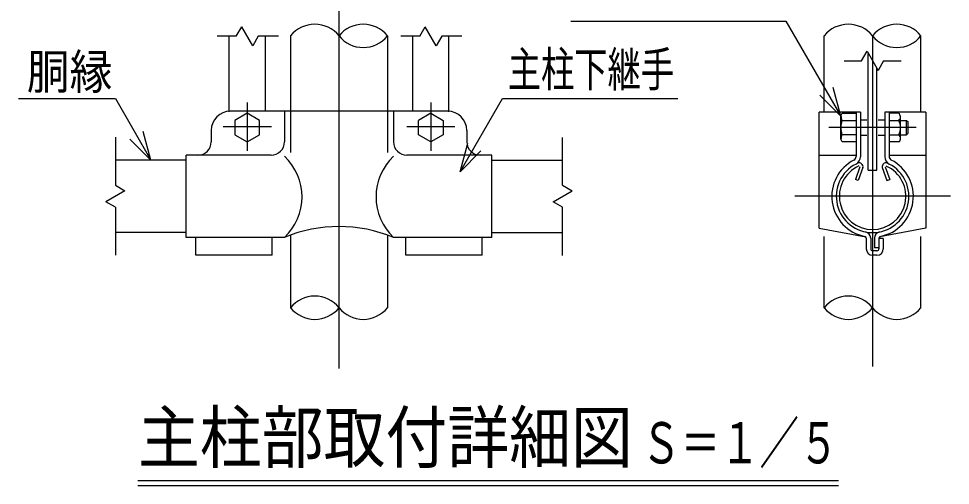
# Model space of a CAD drawing. Units: millimetres, scale not verified, with parts at other scales. Extents: x -4425 to 4425, y -3150 to 3150.
# Drawn here: x 1152 to 2619, y 899 to 1634 of the extents above; entities that cross this region are included whole.
import ezdxf
from ezdxf.enums import TextEntityAlignment as Align

# ---------------------------------------------------------------- set-up
doc = ezdxf.new("R2010")
doc.units = ezdxf.units.MM
doc.header["$LTSCALE"] = 20
doc.linetypes.add('USER1', pattern=[50.8, 31.75, -6.35, 6.35, -6.35])
doc.layers.add('0-0_1', color=7, linetype='Continuous', lineweight=25)
doc.styles.add('ＭＳ ゴシック', font='')
doc.styles.get('ＭＳ ゴシック').set_extended_font_data('MS Gothic')

msp = doc.modelspace()

# ---------------------------------------------------------------- linework, layer by layer
at = {"layer": '0-0_1', "color": 3, "linetype": 'USER1'}
for p, q in [((1656.11, 1083.49), (1656.11, 2623.61)), ((2496.11, 2623.61), (2496.11, 1086.57)), ((1511.61, 1502.02), (1511.61, 1426.08)), ((1800.61, 1502.02), (1800.61, 1426.08)), ((1473.64, 1464.05), (1549.58, 1464.05)), ((1762.64, 1464.05), (1838.58, 1464.05)), ((2564.93, 1462.62), (2427.28, 1462.62)), ((2618.54, 1354.34), (2373.68, 1354.34))]:
    msp.add_line(p, q, dxfattribs=at)
at = {"layer": '0-0_1', "color": 2}
for p, q in [((2020.83, 1630.02), (2359.77, 1630.02)), ((2359.77, 1630.02), (2446.09, 1480.51)), ((1494.29, 1606.23), (1502.95, 1621.23)), ((1520.27, 1591.23), (1502.95, 1621.23)), ((1783.29, 1606.23), (1791.95, 1621.23)), ((1809.27, 1591.23), (1791.95, 1621.23)), ((1494.29, 1606.23), (1464.36, 1606.23)), ((1528.93, 1606.23), (1520.27, 1591.23)), ((1560.68, 1606.23), (1528.93, 1606.23)), ((1783.29, 1606.23), (1753.36, 1606.23)), ((1817.93, 1606.23), (1809.27, 1591.23)), ((1849.68, 1606.23), (1817.93, 1606.23)), ((2478.79, 1567.6), (2487.45, 1582.6)), ((2487.45, 1582.6), (2504.77, 1552.6)), ((2451.11, 1567.6), (2478.79, 1567.6)), ((2513.43, 1567.6), (2504.77, 1552.6)), ((2513.43, 1567.6), (2541.11, 1567.6)), ((2446.09, 1480.51), (2434.03, 1525.51)), ((2446.09, 1480.51), (2413.15, 1513.46)), ((1151.73, 1508.49), (1303.99, 1508.49)), ((1303.99, 1508.49), (1359.99, 1411.49)), ((1846.6, 1392.97), (1913.29, 1508.49)), ((1913.29, 1508.49), (2189.59, 1508.49)), ((1359.99, 1411.49), (1347.94, 1456.49)), ((1304.12, 1447.64), (1304.12, 1371.66)), ((1359.99, 1411.49), (1327.05, 1444.43)), ((1846.6, 1392.97), (1858.65, 1437.97)), ((2008.1, 1371.66), (2008.1, 1446.7)), ((1846.6, 1392.97), (1879.54, 1425.91)), ((1304.12, 1371.66), (1319.12, 1363)), ((2008.1, 1371.66), (2023.1, 1363)), ((1319.12, 1363), (1289.12, 1345.68)), ((1993.1, 1345.68), (2023.1, 1363)), ((1304.12, 1337.02), (1289.12, 1345.68)), ((1304.12, 1337.02), (1304.12, 1261.98)), ((2008.1, 1337.02), (1993.1, 1345.68)), ((2008.1, 1261.04), (2008.1, 1337.02))]:
    msp.add_line(p, q, dxfattribs=at)
at = {"layer": '0-0_1'}
for p, q in [((1483.11, 1487.26), (1483.11, 1606.23)), ((1540.11, 1488.19), (1540.11, 1606.23)), ((1579.91, 1606.86), (1579.91, 1423.49)), ((1732.31, 1606.86), (1732.31, 1423.49)), ((1772.11, 1488.19), (1772.11, 1606.23)), ((1829.11, 1487.26), (1829.11, 1606.23)), ((2419.91, 1486.69), (2419.91, 1606.86)), ((2572.31, 1486.69), (2572.31, 1606.86)), ((2489.36, 1395.73), (2489.36, 1579.29)), ((2502.86, 1395.73), (2502.86, 1555.91)), ((1827.16, 1488.19), (1484.82, 1488.19)), ((1511.61, 1485.2), (1492.06, 1473.91)), ((1531.16, 1473.91), (1511.61, 1485.2)), ((1570.23, 1488.19), (1570.23, 1440.06)), ((1741.98, 1488.19), (1741.98, 1440.06)), ((1800.61, 1485.2), (1781.06, 1473.91)), ((1800.61, 1485.2), (1820.16, 1473.91)), ((2412.19, 1354.34), (2412.19, 1486.69)), ((2477.01, 1486.69), (2412.19, 1486.69)), ((2446.09, 1481.18), (2448.4, 1485.18)), ((2448.4, 1485.18), (2470.09, 1485.18)), ((2470.09, 1486.69), (2470.09, 1416.84)), ((2477.01, 1486.69), (2477.01, 1416.67)), ((2515.21, 1486.69), (2515.21, 1416.68)), ((2580.03, 1486.69), (2515.21, 1486.69)), ((2537.13, 1485.18), (2521.98, 1485.18)), ((2522.13, 1486.69), (2522.13, 1416.84)), ((2580.03, 1486.69), (2580.03, 1354.34)), ((1492.06, 1473.91), (1492.06, 1451.34)), ((1531.16, 1451.34), (1531.16, 1473.91)), ((1781.06, 1451.34), (1781.06, 1473.91)), ((1820.16, 1473.91), (1820.16, 1451.34)), ((2446.09, 1444.06), (2446.09, 1481.18)), ((2447.9, 1473.9), (2470.09, 1473.9)), ((2477.01, 1474.66), (2487.08, 1474.66)), ((2505.13, 1474.66), (2515.21, 1474.66)), ((2521.98, 1473.9), (2537.57, 1473.9)), ((2540.02, 1445.23), (2540.02, 1479.34)), ((2540.02, 1473.89), (2549.65, 1473.9)), ((2549.65, 1451.35), (2549.65, 1473.9)), ((2549.65, 1473.9), (2552.06, 1471.49)), ((2552.06, 1453.76), (2552.06, 1471.49)), ((1454.97, 1458.11), (1454.97, 1440.06)), ((1857.24, 1458.11), (1857.24, 1440.06)), ((2552.06, 1453.76), (2549.65, 1451.35)), ((1492.06, 1451.34), (1511.61, 1440.05)), ((1511.61, 1440.05), (1531.16, 1451.34)), ((1800.61, 1440.05), (1781.06, 1451.34)), ((1820.16, 1451.34), (1800.61, 1440.05)), ((2470.09, 1451.34), (2447.9, 1451.34)), ((2477.01, 1450.59), (2487.08, 1450.59)), ((2505.13, 1450.59), (2515.21, 1450.59)), ((2521.98, 1451.35), (2537.52, 1451.35)), ((2537.96, 1440.06), (2521.98, 1440.06)), ((2540.02, 1451.35), (2549.65, 1451.35)), ((1415.48, 1411.49), (1304.12, 1411.49)), ((1549.18, 1419.01), (1415.48, 1419.01)), ((1896.74, 1419.01), (1763.04, 1419.01)), ((1896.74, 1289.67), (1896.74, 1419.01)), ((1896.74, 1411.49), (2008.1, 1411.49)), ((2412.19, 1419.01), (2470.09, 1419.01)), ((2522.13, 1419.01), (2580.03, 1419.01)), ((2476.17, 1400.61), (2468.95, 1380.79)), ((2480.93, 1399.61), (2473.48, 1379.14)), ((2489.36, 1395.73), (2502.86, 1395.73)), ((2511.29, 1399.61), (2518.74, 1379.14)), ((2516.05, 1400.61), (2523.27, 1380.79)), ((2473.48, 1379.14), (2468.95, 1380.79)), ((2518.74, 1379.14), (2523.27, 1380.79)), ((2412.19, 1304.39), (2412.19, 1354.34)), ((2580.03, 1354.34), (2580.03, 1304.46)), ((1415.48, 1297.19), (1304.12, 1297.19)), ((1579.91, 1293.43), (1579.91, 1178.99)), ((1732.31, 1293.41), (1732.31, 1178.99)), ((1896.74, 1297.19), (2008.1, 1297.19)), ((2411.87, 1304.45), (2485.3, 1290.5)), ((2419.91, 1178.99), (2419.91, 1291.19)), ((2579.96, 1304.45), (2507.31, 1290.82)), ((2572.31, 1178.99), (2572.31, 1291.19)), ((1550.83, 1261.69), (1550.83, 1289.67)), ((1896.74, 1289.67), (1742.01, 1289.67)), ((1761.38, 1261.7), (1761.38, 1289.67)), ((1881.7, 1261.7), (1881.7, 1289.67)), ((2486.18, 1288.37), (2486.18, 1271.62)), ((2493.1, 1288.52), (2493.1, 1271.62)), ((2499.12, 1288.52), (2499.12, 1273.13)), ((2506.04, 1288.37), (2506.03, 1271.62)), ((2512.95, 1288.17), (2506.04, 1288.17)), ((2512.95, 1288.17), (2512.95, 1271.62)), ((1881.7, 1261.7), (1761.38, 1261.7)), ((2503.03, 1268.61), (2496.11, 1268.61)), ((2503.03, 1261.7), (2496.11, 1261.7)), ((2506.03, 1273.13), (2499.12, 1273.13)), ((1339.6, 906.92), (2442.57, 906.92)), ((1339.6, 899.42), (2442.57, 899.42))]:
    msp.add_line(p, q, dxfattribs=at)
for points in [[(2470.09, 1440.07), (2448.4, 1440.07), (2446.09, 1444.06)], [(1570.21, 1289.69), (1415.48, 1289.67), (1415.48, 1419.01)], [(1550.83, 1261.7), (1430.52, 1261.7), (1430.52, 1289.67)]]:
    msp.add_lwpolyline(points, dxfattribs=at)
for centre, radius, start, end in [((1618.01, 1576.31), 48.83, 38.71802, 141.28213), ((1694.21, 1576.31), 48.83, 38.71802, 141.28213), ((2458.01, 1576.31), 48.83, 38.71802, 141.28213), ((2534.21, 1576.31), 48.83, 38.71802, 141.28213), ((1694.21, 1637.4), 48.83, 218.71787, 321.28198), ((2534.21, 1637.4), 48.83, 218.71787, 321.28198), ((1485.05, 1458.11), 30.08, 90, 180), ((1827.16, 1458.11), 30.08, 0, 90), ((2532.52, 1479.34), 7.44, 311.91009, 51.71719), ((2481.83, 1486.2), 36.09, 187.97958, 199.90953), ((2482.21, 1462.62), 36.12, 161.80096, 198.19904), ((2513.5, 1462.67), 26.56, 334.43368, 24.86078), ((1433.92, 1440.06), 21.05, 270, 0), ((1549.18, 1440.06), 21.05, 270, 0), ((1763.04, 1440.06), 21.05, 180, 270), ((1878.3, 1440.06), 21.05, 180, 270), ((2481.83, 1439.05), 36.09, 160.09047, 172.02042), ((2533.11, 1445.23), 7.09, 313.18863, 52.72754), ((1510.42, 1353.46), 87.42, 313.15747, 46.88696), ((1801.8, 1353.46), 87.42, 133.11304, 226.84253), ((2496.11, 1354.34), 64.22, 117.13705, 258.90415), ((2464.07, 1416.84), 6.02, 297.13681, 0), ((2464.07, 1416.67), 12.93, 297.19983, 0), ((2496.11, 1354.34), 64.22, 281.09112, 62.86527), ((2528.14, 1416.68), 12.93, 180, 242.80228), ((2528.14, 1416.84), 6.02, 180, 242.8653), ((2496.11, 1354.34), 57.15, 117.19945, 269.99872), ((2496.11, 1354.34), 52.34, 114.17442, 65.66495), ((2475.05, 1400.88), 6.02, 349.3454, 114.44897), ((2496.11, 1354.34), 57.15, 269.99872, 62.80228), ((2517.17, 1400.9), 6.02, 72.04499, 190.65469), ((1656.08, 1081.56), 225.15, 67.56504, 112.4217), ((2483.17, 1288.37), 3.01, 0, 78.90466), ((2483.17, 1288.52), 9.93, 0, 78.87952), ((2509.04, 1288.52), 9.93, 101.11607, 180), ((2509.04, 1288.37), 3.01, 101.09083, 180), ((2496.11, 1271.62), 9.93, 180, 270), ((2496.11, 1271.62), 3.01, 180, 270), ((2503.03, 1271.62), 9.93, 270, 0), ((2503.03, 1271.62), 3.01, 270, 0), ((1618.01, 1148.45), 48.83, 38.71802, 141.28213), ((2458.01, 1148.45), 48.83, 38.71802, 141.28213), ((1618.01, 1209.53), 48.83, 218.71787, 321.28198), ((1694.21, 1209.53), 48.83, 218.71787, 321.28198), ((2458.01, 1209.53), 48.83, 218.71787, 321.28198), ((2534.21, 1209.53), 48.83, 218.71787, 321.28198)]:
    msp.add_arc(centre, radius, start, end, dxfattribs=at)

# ---------------------------------------------------------------- texts
at = {"layer": '0-0_1', "style": 'ＭＳ ゴシック'}
for s, height, width, p in [('胴縁', 54.84, 0.9, (1164.66, 1506.72)), ('主柱下継手', 54.84, 0.7, (1921.76, 1510.38)), ('主柱部取付詳細図', 79.33, 0.9, (1339.6, 911.65)), ('Ｓ＝１／５', 64.96, 0.7, (2132.1, 914.43))]:
    msp.add_text(s, height=height, dxfattribs=dict(at, width=width)).set_placement(p, align=Align.BOTTOM_LEFT)

doc.saveas('drawing.dxf')
